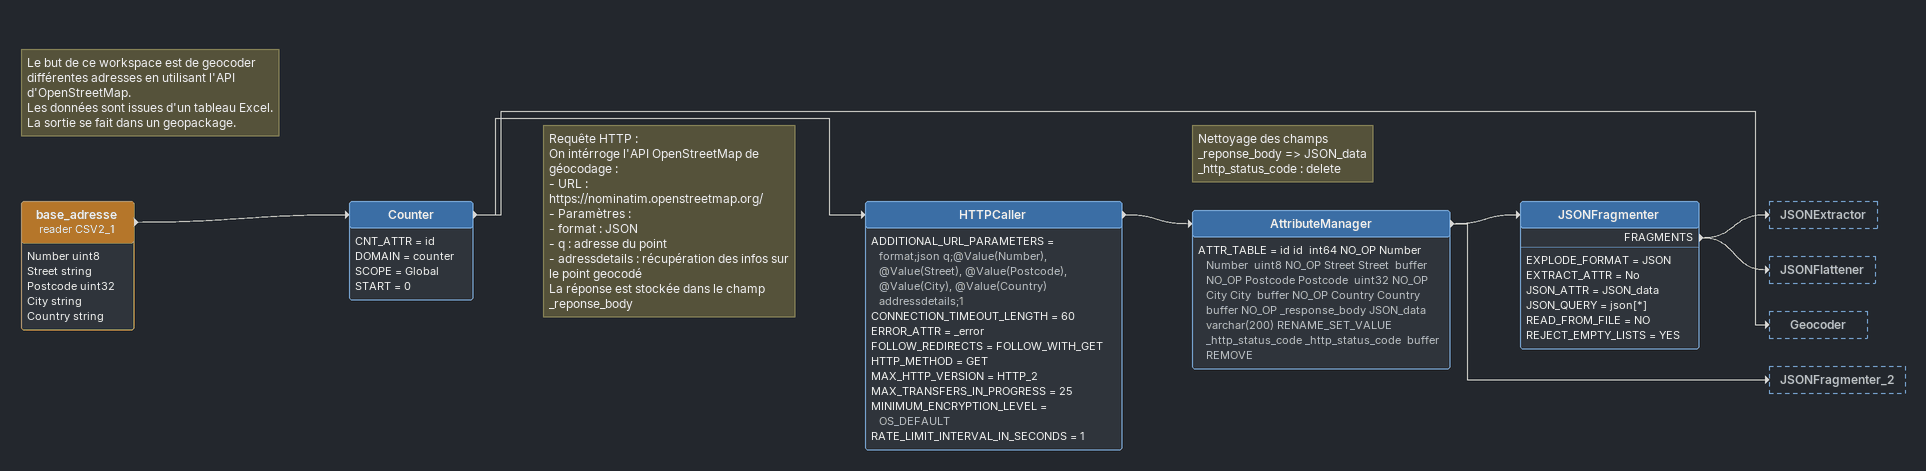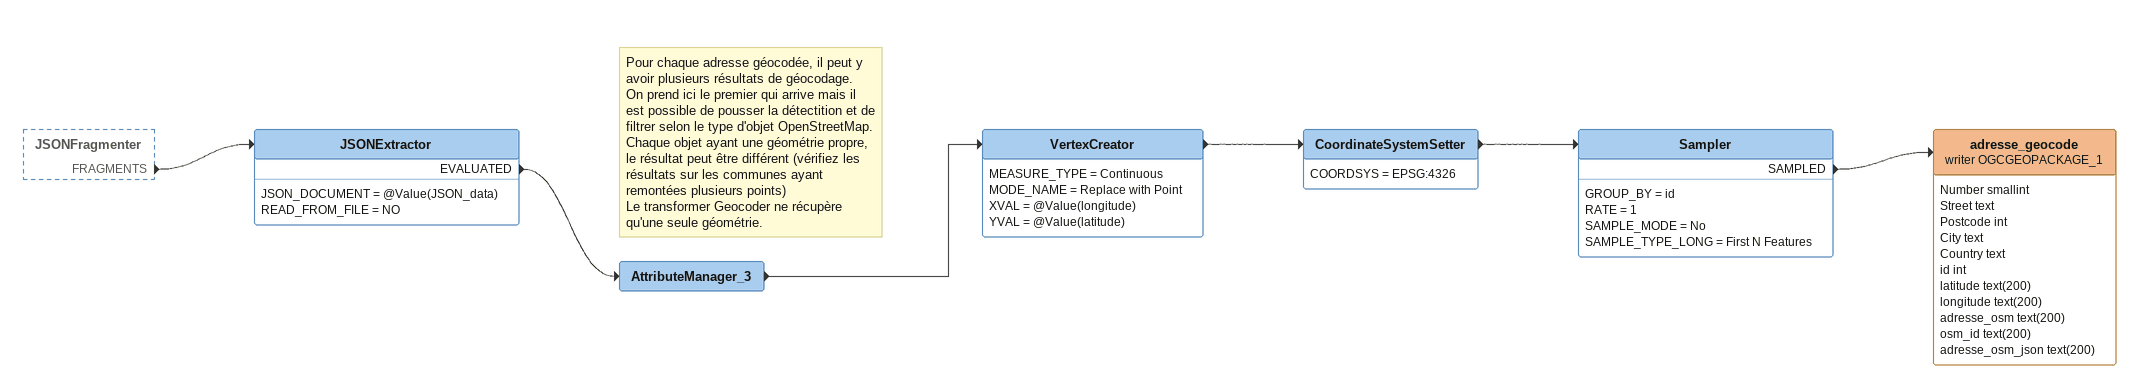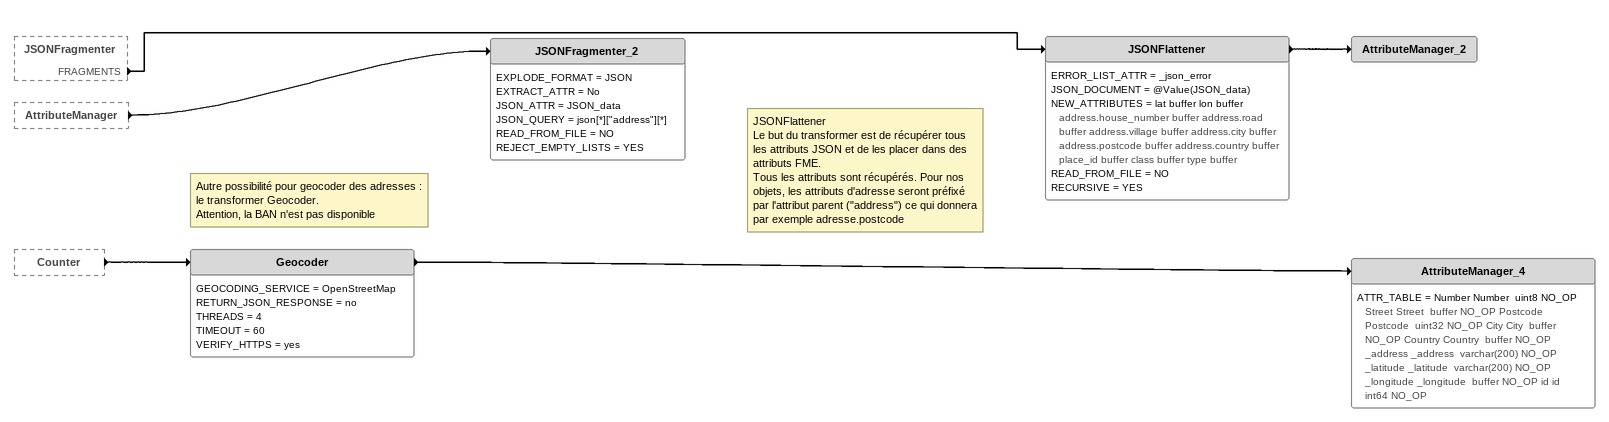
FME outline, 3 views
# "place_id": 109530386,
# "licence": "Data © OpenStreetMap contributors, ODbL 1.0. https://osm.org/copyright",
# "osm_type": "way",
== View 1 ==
Note: Le but de ce workspace est de geocoder différentes adresses en utilisant l'API d'OpenStreetMap. / Les données sont issues d'un tableau Excel. / La sortie se fait dans un geopackage.
base_adresse (reader CSV2_1)
    attributes: Number uint8, Street string, Postcode uint32, City string, Country string
    -> Counter
Counter
    CNT_ATTR = id
    DOMAIN = counter
    SCOPE = Global
    START = 0
    -> HTTPCaller
    -> Geocoder
Note: Requête HTTP : / On intérroge l'API OpenStreetMap de géocodage : / - URL : https://nominatim.openstreetmap.org/ / - Paramètres : / - format : JSON / - q : adresse du point / - adressdetails : récupération des infos sur le point geocodé / La réponse est stockée dans le champ _reponse_body
HTTPCaller
    ADDITIONAL_URL_PARAMETERS = format;json q;@Value(Number), @Value(Street), @Value(Postcode), @Value(City), @Value(Country) addressdetails;1
    CONNECTION_TIMEOUT_LENGTH = 60
    ERROR_ATTR = _error
    FOLLOW_REDIRECTS = FOLLOW_WITH_GET
    HTTP_METHOD = GET
    MAX_HTTP_VERSION = HTTP_2
    MAX_TRANSFERS_IN_PROGRESS = 25
    MINIMUM_ENCRYPTION_LEVEL = OS_DEFAULT
    RATE_LIMIT_INTERVAL_IN_SECONDS = 1
    -> AttributeManager
Note: Nettoyage des champs / _reponse_body => JSON_data / _http_status_code : delete
AttributeManager
    ATTR_TABLE = id id  int64 NO_OP Number Number  uint8 NO_OP Street Street  buffer NO_OP Postcode Postcode  uint32 NO_OP City City  buffer NO_OP Country Country  buffer NO_OP _response_body JSON_data  varchar(200) RENAME_SET_VALUE _http_status_code _http_status_code  buffer REMOVE
    -> JSONFragmenter
    -> JSONFragmenter_2
JSONFragmenter
    EXPLODE_FORMAT = JSON
    EXTRACT_ATTR = No
    JSON_ATTR = JSON_data
    JSON_QUERY = json[*]
    READ_FROM_FILE = NO
    REJECT_EMPTY_LISTS = YES
    FRAGMENTS -> JSONExtractor
    FRAGMENTS -> JSONFlattener

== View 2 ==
JSONFragmenter [outside]
    FRAGMENTS -> JSONExtractor
JSONExtractor
    JSON_DOCUMENT = @Value(JSON_data)
    READ_FROM_FILE = NO
    EVALUATED -> AttributeManager_3
Note: Pour chaque adresse géocodée, il peut y avoir plusieurs résultats de géocodage. / On prend ici le premier qui arrive mais il est possible de pousser la détectition et de filtrer selon le type d'objet OpenStreetMap. / Chaque objet ayant une géométrie propre, le résultat peut être différent (vérifiez les résultats sur les communes ayant remontées plusieurs points) / Le transformer Geocoder ne récupère qu'une seule géométrie.
AttributeManager_3
    -> VertexCreator
VertexCreator
    MEASURE_TYPE = Continuous
    MODE_NAME = Replace with Point
    XVAL = @Value(longitude)
    YVAL = @Value(latitude)
    -> CoordinateSystemSetter
CoordinateSystemSetter
    COORDSYS = EPSG:4326
    -> Sampler
Sampler
    GROUP_BY = id
    RATE = 1
    SAMPLE_MODE = No
    SAMPLE_TYPE_LONG = First N Features
    SAMPLED -> adresse_geocode (writer OGCGEOPACKAGE_1)
adresse_geocode (writer OGCGEOPACKAGE_1)
    attributes: Number smallint, Street text, Postcode int, City text, Country text, id int, latitude text(200), longitude text(200), adresse_osm text(200), osm_id text(200), adresse_osm_json text(200)

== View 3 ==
JSONFragmenter [outside]
    FRAGMENTS -> JSONFlattener
AttributeManager [outside]
    -> JSONFragmenter_2
Counter [outside]
    -> Geocoder
Note: JSONFlattener / Le but du transformer est de récupérer tous les attributs JSON et de les placer dans des attributs FME. / Tous les attributs sont récupérés. Pour nos objets, les attributs d'adresse seront préfixé par l'attribut parent ("address") ce qui donnera par exemple adresse.postcode
JSONFlattener
    ERROR_LIST_ATTR = _json_error
    JSON_DOCUMENT = @Value(JSON_data)
    NEW_ATTRIBUTES = lat buffer lon buffer address.house_number buffer address.road buffer address.village buffer address.city buffer address.postcode buffer address.country buffer place_id buffer class buffer type buffer
    READ_FROM_FILE = NO
    RECURSIVE = YES
    -> AttributeManager_2
AttributeManager_2
JSONFragmenter_2
    EXPLODE_FORMAT = JSON
    EXTRACT_ATTR = No
    JSON_ATTR = JSON_data
    JSON_QUERY = json[*]["address"][*]
    READ_FROM_FILE = NO
    REJECT_EMPTY_LISTS = YES
Note: Autre possibilité pour geocoder des adresses : le transformer Geocoder. / Attention, la BAN n'est pas disponible
Geocoder
    GEOCODING_SERVICE = OpenStreetMap
    RETURN_JSON_RESPONSE = no
    THREADS = 4
    TIMEOUT = 60
    VERIFY_HTTPS = yes
    -> AttributeManager_4
AttributeManager_4
    ATTR_TABLE = Number Number  uint8 NO_OP Street Street  buffer NO_OP Postcode Postcode  uint32 NO_OP City City  buffer NO_OP Country Country  buffer NO_OP _address _address  varchar(200) NO_OP _latitude _latitude  varchar(200) NO_OP _longitude _longitude  buffer NO_OP id id  int64 NO_OP
